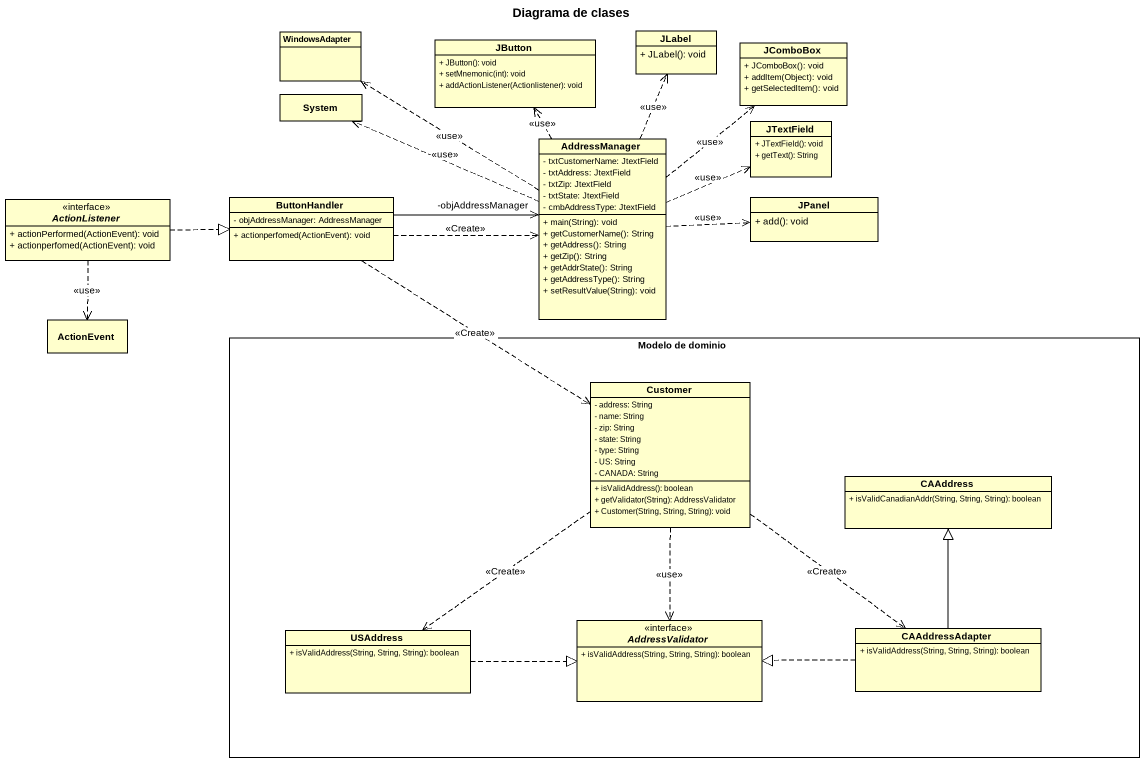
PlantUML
@startuml
title Diagrama de clases
hide circle
hide empty members
skinparam classAttributeIconSize 0
class WindowsAdapter
class JLabel {
  + JLabel(): void
}
class JButton {
  + JButton(): void
  + setMnemonic(int): void
  + addActionListener(Actionlistener): void
}
class JComboBox {
  + JComboBox(): void
  + addItem(Object): void
  + getSelectedItem(): void
}
class System
class AddressManager {
  - txtCustomerName: JtextField
  - txtAddress: JtextField
  - txtZip: JtextField
  - txtState: JtextField
  - cmbAddressType: JtextField
  + main(String): void
  + getCustomerName(): String
  + getAddress(): String
  + getZip(): String
  + getAddrState(): String
  + getAddressType(): String
  + setResultValue(String): void
}
class JTextField {
  + JTextField(): void
  + getText(): String
}
interface ActionListener {
  + actionPerformed(ActionEvent): void
  + actionperfomed(ActionEvent): void
}
class ButtonHandler {
  - objAddressManager: AddressManager
  + actionperfomed(ActionEvent): void
}
class JPanel {
  + add(): void
}
class ActionEvent
rectangle "Modelo de dominio" as Modelo_de_dominio {
  class Customer {
    - address: String
    - name: String
    - zip: String
    - state: String
    - type: String
    - US: String
    - CANADA: String
    + isValidAddress(): boolean
    + getValidator(String): AddressValidator
    + Customer(String, String, String): void
  }
  class CAAddress {
    + isValidCanadianAddr(String, String, String): boolean
  }
  class USAddress {
    + isValidAddress(String, String, String): boolean
  }
  interface AddressValidator {
    + isValidAddress(String, String, String): boolean
  }
  class CAAddressAdapter {
    + isValidAddress(String, String, String): boolean
  }
}
AddressManager .up.> WindowsAdapter : <<use>>
AddressManager .up.> JLabel : <<use>>
AddressManager .up.> JButton : <<use>>
AddressManager .up.> JComboBox : <<use>>
AddressManager .left.> System : <<use>>
AddressManager .right.> JTextField : <<use>>
AddressManager .right.> JPanel : <<use>>
ActionListener .right.|> ButtonHandler
ActionListener ..> ActionEvent : <<use>>
ButtonHandler .right.> AddressManager : <<Create>>
ButtonHandler -right-> "-objAddressManager" AddressManager
ButtonHandler ..> Customer : <<Create>>
Customer ..> USAddress : <<Create>>
Customer ..> AddressValidator : <<use>>
Customer ..> CAAddressAdapter : <<Create>>
USAddress .right.|> AddressValidator
CAAddressAdapter -up-|> CAAddress
CAAddressAdapter .left.|> AddressValidator
@enduml
